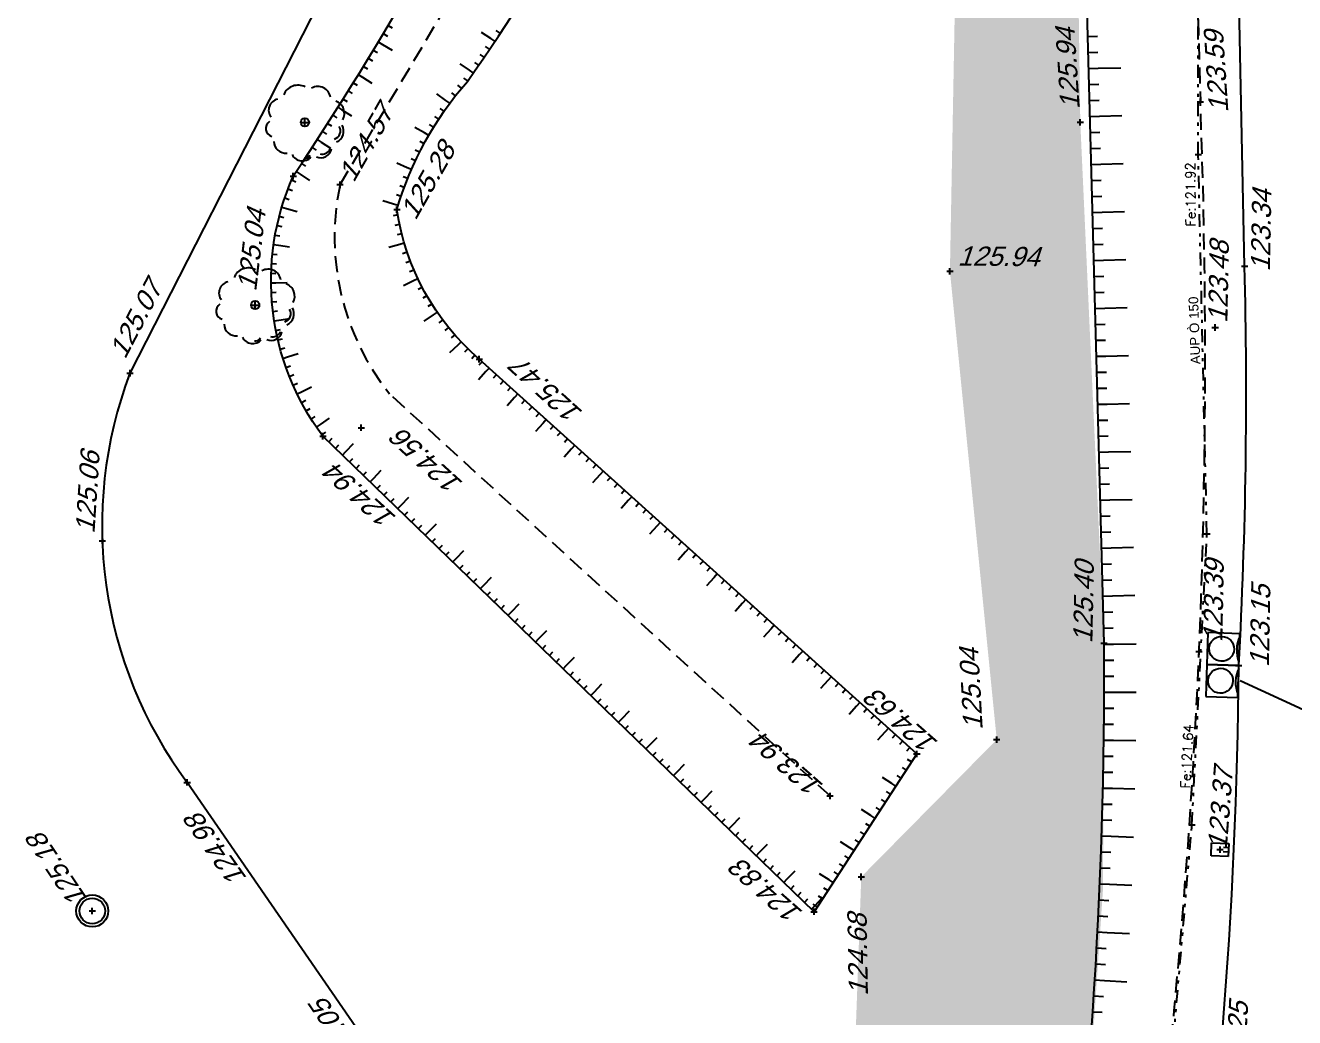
# Model space of a CAD drawing. Header units: metres. Extents: x 1633075 to 1634601, y 8175308 to 8177203.
# Drawn here: x 1633539.21 to 1633578.87, y 8175841.45 to 8175872.47 of the extents above; entities that cross this region are included whole.
import ezdxf

# ---------------------------------------------------------------- set-up
doc = ezdxf.new("R2010")
doc.units = ezdxf.units.M
doc.header["$LTSCALE"] = 2
doc.header["$PDMODE"] = 2
doc.header["$PDSIZE"] = 0.1
for name, pattern in [('211', [0.5, 0.2, -0.1, 0, -0.1, 0, -0.1]), ('31', [2, 1, 1]), ('CACHE', [0.375, 0.25, -0.125]), ('CONTINU', [0])]:
    doc.linetypes.add(name, pattern=pattern)
for name, color, linetype in [('C15785 - ALLEE', 7, 'CACHE'), ('C15785 - ASSAINIS', 6, 'Continuous'), ('C15785 - BORDURES', 7, 'CONTINU'), ('C15785 - BTALUS', 3, 'CACHE'), ('C15785 - EAUP', 5, 'CONTINU'), ('C15785 - EP', 4, 'Continuous'), ('C15785 - HTALUS', 7, 'Continuous'), ('C15785 - POINT 2D', 7, 'Continuous'), ('C15785 - Talus', 7, 'Continuous'), ('C15785 - VEGET', 3, 'Continuous'), ('C15785 - Z', 7, 'Continuous')]:
    doc.layers.add(name, color=color, linetype=linetype)
doc.styles.add('SIMPLEX', font='simplex_.ttf', dxfattribs={"height": 0.6})
doc.styles.get("Standard").update_dxf_attribs({"font": 'arial.ttf'})

# ---------------------------------------------------------------- blocks, each defined once
blk = doc.blocks.new('BL19')
at = {"color": 0}
for p, q in [((0.5, 1), (-0.5, 1)), ((-0.5, 1), (-0.5, 0)), ((0.5, 0), (0.5, 1)), ((-0.5, 0), (0.5, 0))]:
    blk.add_line(p, q, dxfattribs=at)
for centre, major_axis, start_param, end_param in [((0.009, 0.554), (-0.275, 0.275), 3.926991, 10.210176), ((0.008, -0.967), (0.742, 0.742), 0.387155, 1.183656)]:
    blk.add_ellipse(centre, major_axis=major_axis, ratio=1, start_param=start_param, end_param=end_param, dxfattribs=at)
blk = doc.blocks.new('BLBG')
for p, q in [((0, 0), (0, 1.333)), ((0, 1.333), (1, 1.333)), ((1, 1.333), (1, 0)), ((1, 0), (0, 0)), ((0.333, 0), (0.333, 0.406)), ((0.667, 0), (0.667, 0.406))]:
    blk.add_line(p, q)
blk = doc.blocks.new('TALB100A')
blk.add_line((0, -0.3), (0, -1))
blk = doc.blocks.new('TALB100B')
blk.add_line((0, 0), (0, -0.3))
blk = doc.blocks.new('T1')
at = {"linetype": '31'}
blk.add_point((0, 0), dxfattribs=at)
blk = doc.blocks.new('ARBN')
blk.add_circle((0, 0), 0.0517)
for centre, radius, start, end in [((-0.088, 0.27), 0.194, 62.9289, 157.9234), ((0.159, 0.288), 0.162, 10.5515, 118.7684), ((-0.313, 0.149), 0.141, 102.3806, 218.1519), ((0.33, 0.115), 0.163, 331.4172, 69.7614), ((-0.381, -0.079), 0.106, 125.5548, 253.3512), ((0.342, -0.106), 0.104, 287.358, 32.9391), ((0.335, -0.105), 0.151, 294.7172, 29.5061), ((-0.236, -0.237), 0.15, 182.2997, 276.8338), ((-0.027, -0.335), 0.147, 208.1993, 316.9403), ((0.007, -0.38), 0.0689, 259.4414, 333.9219), ((0.202, -0.304), 0.137, 247.1419, 348.9634), ((0.221, -0.292), 0.104, 254.316, 338.7253)]:
    blk.add_arc(centre, radius, start, end)
blk = doc.blocks.new('TALH050A')
blk.add_line((0, 0.15), (0, 0.5))
blk = doc.blocks.new('TALH050B')
blk.add_line((0, 0), (0, 0.15))
blk = doc.blocks.new('TALB050A')
blk.add_line((0, -0.15), (0, -0.5))
blk = doc.blocks.new('TALB050B')
blk.add_line((0, 0), (0, -0.15))
blk = doc.blocks.new('TAMPON')
blk.add_circle((0, 0), 0.5)

msp = doc.modelspace()

# ---------------------------------------------------------------- hatches: boundary and pattern name
at = {"layer": 'C15785 - VEGET'}
h = msp.add_hatch(dxfattribs=at)
h.set_pattern_fill('AR-CONC', color=256, scale=0.02, angle=-0.5, style=0)
h.set_pattern_definition([(49.50002714, (1050220.128, 8061047.714), (3.640772945, -0.350564668), [0.381, -4.191]), (354.50002714, (1050220.128, 8061047.714), (-0.671486242, 3.827137998), [0.3048, -3.3528]), (99.95102714, (1050220.4313, 8061047.6847), (2.969299724, 3.476555826), [0.3238, -3.5618]), (45.6842271, (1050220.1367, 8061048.73), (5.414037124, -0.888123595), [0.5715, -6.2865]), (96.1356271, (1050220.588, 8061048.656), (4.79108493, 4.906890634), [0.4857, -5.3427]), (350.6840271, (1050220.137, 8061048.73), (4.79109228, 4.90688181), [0.4572, -5.0292]), (20.50002714, (1050220.6425, 8061048.4715), (3.014334644, -2.071692516), [0.381, -4.191]), (325.50002714, (1050220.6425, 8061048.4715), (1.26813822, 3.672833305), [0.3048, -3.3528]), (70.95142714, (1050220.8937, 8061048.2988), (4.282464587, 1.601149064), [0.3238, -3.5618]), (37.00002714, (1050220.1279, 8061047.7139), (0.076526363, 1.6904973657), [0, -3.31216, 0, -3.4036, 0, -3.3655]), (7.00002714, (1050220.1279, 8061047.714), (1.353826008, 1.991873763), [0, -1.94056, 0, -3.23596, 0, -1.2827]), (327.00002714, (1050218.9951, 8061047.7238), (2.7107088696, -0.138233956), [0, -1.27, 0, -3.9624, 0, -5.2578]), (317.00002714, (1050218.487, 8061047.7282), (2.9669082965, 0.482658772), [0, -1.651, 0, -2.63144, 0, -3.7338])])
h.paths.add_polyline_path([(1633569.723, 8175827.56), (1633564.784, 8175830.706), (1633565.327, 8175845.854), (1633569.56, 8175850.144), (1633568.097, 8175864.787), (1633568.626, 8175893.281), (1633569.591, 8175903.294), (1633566.894, 8175904.884), (1633567.581, 8175913.627), (1633569.854, 8175911.085), (1633572.368, 8175907.093), (1633571.826, 8175893.819), (1633572.17, 8175869.442), (1633572.913, 8175853.154), (1633572.88, 8175845.469), (1633572.316, 8175837.13), (1633571.582, 8175831.934), (1633571.322, 8175830.19)])

# ---------------------------------------------------------------- linework, layer by layer
at = {"layer": 'C15785 - ALLEE'}
msp.add_lwpolyline([(1633574.946, 8175910.21), (1633575.234, 8175894.398), (1633575.921, 8175870.087)], dxfattribs=at)
msp.add_arc((1633363.234, 8175861.963), 212.842, 351.04895, 2.1875, dxfattribs=at)
at = {"layer": 'C15785 - ASSAINIS'}
msp.add_circle((1633541.3, 8175844.786), 0.4, dxfattribs=at)
at = {"layer": 'C15785 - BORDURES'}
for points in [[(1633577.302, 8175864.945), (1633576.702, 8175894.491), (1633576.439, 8175906.55), (1633576.132, 8175919.579), (1633575.904, 8175932.49)], [(1633542.479, 8175861.599), (1633552.75, 8175881.742)], [(1633546.472, 8175836.835), (1633550.27, 8175840.083), (1633544.265, 8175848.806)]]:
    msp.add_lwpolyline(points, dxfattribs=at)
for centre, radius, start, end in [((1633423.085, 8175860.921), 154.269, 356.85426, 1.4944), ((1633555.049, 8175856.833), 13.444, 159.2371, 216.6617), ((1633420.084, 8175853.733), 157.044, 351.17953, 359.53403)]:
    msp.add_arc(centre, radius, start, end, dxfattribs=at)
at = {"layer": 'C15785 - BTALUS'}
for points in [[(1633549.043, 8175867.496), (1633556.954, 8175880.773)], [(1633564.354, 8175848.381), (1633550.587, 8175860.953)]]:
    msp.add_lwpolyline(points, dxfattribs=at)
msp.add_lwpolyline([(1633549.043, 8175867.496, 0.225292), (1633550.587, 8175860.953, 0.225292)], format="xyb", dxfattribs=at)
at = {"layer": 'C15785 - EAUP', "linetype": '211'}
for points in [[(1633575.66, 8175847.477), (1633576.126, 8175856.573), (1633575.855, 8175868.436), (1633575.845, 8175884.157), (1633575.794, 8175884.914), (1633575.341, 8175901.01), (1633574.877, 8175918.439)], [(1633549.884, 8175718.481), (1633550.415, 8175719.677), (1633550.9, 8175720.723), (1633553.602, 8175727.237), (1633558.053, 8175737.186), (1633563.48, 8175751.189), (1633569.65, 8175771.476), (1633570.27, 8175777.473), (1633570.958, 8175784.082), (1633573.594, 8175809.157), (1633574.271, 8175825.204), (1633574.438, 8175832.457), (1633574.872, 8175838.33), (1633575.66, 8175847.477)]]:
    msp.add_lwpolyline(points, dxfattribs=at)
at = {"layer": 'C15785 - EP', "linetype": 'CONTINU'}
msp.add_line((1633577.166, 8175851.996), (1633587.578, 8175847.181), dxfattribs=at)
at = {"layer": 'C15785 - HTALUS'}
for points in [[(1633567.064, 8175849.696), (1633563.854, 8175844.764), (1633548.507, 8175859.631, -0.271909), (1633547.578, 8175867.758, 0.064875), (1633561.097, 8175895.326, 0.088542), (1633562.77, 8175924.342)], [(1633567.064, 8175849.696), (1633553.393, 8175862.037, -0.180234), (1633550.819, 8175866.713, -0.109851), (1633553.023, 8175870.721, 0.075174), (1633565.092, 8175895.223, 0.057715), (1633566.815, 8175922.691)], [(1633557.861, 8175826.953, 0.651877), (1633571.322, 8175830.19, 0.038386), (1633572.913, 8175853.154), (1633571.826, 8175893.819), (1633572.368, 8175907.093), (1633574.946, 8175910.21)]]:
    msp.add_lwpolyline(points, format="xyb", dxfattribs=at)
at = {"layer": 'C15785 - POINT 2D'}
for p in [(1633575.921, 8175870.087), (1633547.942, 8175869.441), (1633572.17, 8175869.442), (1633547.578, 8175867.758), (1633549.043, 8175867.496), (1633550.819, 8175866.713), (1633577.302, 8175864.945), (1633568.097, 8175864.787), (1633546.39, 8175863.728), (1633576.385, 8175863.027), (1633553.393, 8175862.037), (1633542.479, 8175861.599), (1633549.706, 8175859.895), (1633548.507, 8175859.631), (1633541.614, 8175856.36), (1633572.913, 8175853.154), (1633575.883, 8175852.898), (1633577.122, 8175852.456), (1633569.56, 8175850.144), (1633567.064, 8175849.696), (1633544.265, 8175848.806), (1633564.354, 8175848.381), (1633576.538, 8175846.705), (1633565.327, 8175845.854), (1633541.3, 8175844.786), (1633563.854, 8175844.764)]:
    msp.add_point(p, dxfattribs=at)

# ---------------------------------------------------------------- block references
at = {"layer": 'C15785 - ASSAINIS', "rotation": 359.5000271160415}
msp.add_blockref('TAMPON', (1633541.3, 8175844.786), dxfattribs=at)
at = {"layer": 'C15785 - EAUP'}
for p, rotation in [((1633575.855, 8175868.436), 0.03580412076712414), ((1633576.126, 8175856.573), 357.0645821247633), ((1633575.66, 8175847.477), 357.0645821247633)]:
    msp.add_blockref('T1', p, dxfattribs=dict(at, rotation=rotation))
at = {"layer": 'C15785 - EAUP', "xscale": 0.4000000004091689, "yscale": 0.4000000004091689, "zscale": 0.4000000004091689, "rotation": 87.9992385720333}
msp.add_blockref('BLBG', (1633576.793, 8175846.493), dxfattribs=at)
at = {"layer": 'C15785 - EP', "rotation": 88.06624055951076}
for p in [(1633577.139, 8175852.955), (1633577.105, 8175851.956)]:
    msp.add_blockref('BL19', p, dxfattribs=at)
at = {"layer": 'C15785 - Talus'}
for name, p, rotation in [('TALB050B', (1633550.392, 8175872.214), 58.99486456579961), ('TALB050B', (1633550.546, 8175872.471), 59.13952419228187), ('TALH050A', (1633553.88, 8175871.976), 56.13030310046739), ('TALH050B', (1633554.047, 8175872.225), 56.31847973105883), ('TALB100B', (1633572.406, 8175872.123), 91.53146048288494), ('TALB050B', (1633550.237, 8175871.957), 58.85020495698362), ('TALB050A', (1633550.237, 8175871.957), 58.85020495698362), ('TALH050B', (1633553.713, 8175871.727), 55.94212650058751), ('TALH050B', (1633553.88, 8175871.976), 56.13030310046739), ('TALB050B', (1633549.925, 8175871.444), 58.56088572074833), ('TALB050B', (1633550.081, 8175871.7), 58.70554533823519), ('TALH050B', (1633553.544, 8175871.479), 55.7539499108955), ('TALB100B', (1633572.419, 8175871.623), 91.53146048288494), ('TALB050B', (1633549.769, 8175871.189), 58.4162260929342), ('TALH050A', (1633553.205, 8175870.984), 55.37759671246378), ('TALH050B', (1633553.205, 8175870.984), 55.37759671246378), ('TALH050B', (1633553.375, 8175871.231), 55.56577331079467), ('TALB100B', (1633572.433, 8175871.123), 91.53146048288494), ('TALB100A', (1633572.433, 8175871.123), 91.53146048288494), ('TALB050B', (1633549.453, 8175870.678), 58.12690684508004), ('TALB050B', (1633549.611, 8175870.933), 58.27156648267533), ('TALB050A', (1633549.611, 8175870.933), 58.27156648267533), ('TALH050B', (1633552.84, 8175870.508), 50.18152382026725), ('TALH050B', (1633553.034, 8175870.737), 55.18942011418883), ('TALB100B', (1633572.446, 8175870.624), 91.53146048288494), ('TALB050B', (1633549.135, 8175870.169), 57.83758759911951), ('TALB050B', (1633549.294, 8175870.424), 57.98224724173716), ('TALH050A', (1633552.47, 8175870.037), 53.44394195913809), ('TALH050B', (1633552.652, 8175870.275), 51.81273289651308), ('TALB050B', (1633548.975, 8175869.916), 57.69292799072138), ('TALB050A', (1633548.975, 8175869.916), 57.69292799072138), ('TALH050B', (1633552.294, 8175869.793), 55.07515099087311), ('TALH050B', (1633552.47, 8175870.037), 53.44394195913809), ('TALB100B', (1633572.459, 8175870.124), 91.53146048288494), ('TALB050B', (1633548.653, 8175869.409), 57.40360875087421), ('TALB050B', (1633548.814, 8175869.662), 57.54826838807631), ('TALH050B', (1633551.965, 8175869.292), 58.33756910515521), ('TALH050B', (1633552.126, 8175869.545), 56.7063600629635), ('TALB100B', (1633572.473, 8175869.624), 91.53146048288494), ('TALB100A', (1633572.473, 8175869.624), 91.53146048288494), ('TALB050B', (1633548.491, 8175869.157), 57.25894915369076), ('TALH050A', (1633551.811, 8175869.034), 59.96877817797886), ('TALH050B', (1633551.811, 8175869.034), 59.96877817797886), ('TALB100B', (1633572.486, 8175869.124), 91.53146048288494), ('TALB050B', (1633548.165, 8175868.653), 56.96962990055975), ('TALB050B', (1633548.328, 8175868.905), 57.11428952747333), ('TALB050A', (1633548.328, 8175868.905), 57.11428952747333), ('TALH050B', (1633551.526, 8175868.506), 63.23119630235346), ('TALH050B', (1633551.665, 8175868.772), 61.59998722500894), ('TALB100B', (1633572.5, 8175868.624), 91.53146048288494), ('TALB050B', (1633548.001, 8175868.402), 56.82497027916583), ('TALH050B', (1633551.395, 8175868.237), 64.86240535405595), ('TALB050B', (1633547.672, 8175867.9), 56.53565103964108), ('TALB050A', (1633547.672, 8175867.9), 56.53565103964108), ('TALB050B', (1633547.837, 8175868.151), 56.68031066282236), ('TALH050A', (1633551.271, 8175867.963), 66.4936144017767), ('TALH050B', (1633551.271, 8175867.963), 66.4936144017767), ('TALB100B', (1633572.513, 8175868.125), 91.53146048288494), ('TALB100A', (1633572.513, 8175868.125), 91.53146048288494), ('TALB050B', (1633547.526, 8175867.639), 67.01654843751277), ('TALH050B', (1633551.047, 8175867.406), 69.75603252564768), ('TALH050B', (1633551.155, 8175867.686), 68.12482345518245), ('TALB100B', (1633572.526, 8175867.625), 91.53146048288494), ('TALB050B', (1633547.313, 8175867.079), 71.27260598444039), ('TALB050B', (1633547.414, 8175867.361), 69.14457721215236), ('TALH050A', (1633550.856, 8175866.838), 73.01845061887796), ('TALH050B', (1633550.948, 8175867.124), 71.38724157706424), ('TALB100B', (1633572.54, 8175867.125), 91.53146048288494), ('TALB050B', (1633547.222, 8175866.793), 73.40063475862719), ('TALB050A', (1633547.222, 8175866.793), 73.40063475862719), ('TALH050B', (1633550.856, 8175866.838), 73.01845061887796), ('TALB100B', (1633572.553, 8175866.625), 91.53146048288494), ('TALB100A', (1633572.553, 8175866.625), 91.53146048288494), ('TALB050B', (1633547.072, 8175866.212), 77.65669232013262), ('TALB050B', (1633547.141, 8175866.504), 75.52866354135688), ('TALH050B', (1633550.845, 8175866.545), 99.67147213425214), ('TALH050B', (1633550.901, 8175866.251), 101.9201146876732), ('TALB050B', (1633547.013, 8175865.918), 79.78472110995149), ('TALH050B', (1633550.969, 8175865.959), 104.1687572554672), ('TALB100B', (1633572.566, 8175866.125), 91.53146048288494), ('TALB050B', (1633546.965, 8175865.622), 81.91274988074275), ('TALB050A', (1633546.965, 8175865.622), 81.91274988074275), ('TALH050A', (1633551.048, 8175865.669), 106.4173998096084), ('TALH050B', (1633551.048, 8175865.669), 106.4173998096084), ('TALB100B', (1633572.58, 8175865.625), 91.53146048288494), ('TALB050B', (1633546.903, 8175865.025), 86.16880744480025), ('TALB050B', (1633546.929, 8175865.324), 84.04077866392736), ('TALH050B', (1633551.139, 8175865.383), 108.6660423854825), ('TALH050B', (1633551.24, 8175865.101), 110.9146849283648), ('TALB100B', (1633572.593, 8175865.126), 91.53146048288494), ('TALB100A', (1633572.593, 8175865.126), 91.53146048288494), ('TALB050B', (1633546.888, 8175864.725), 88.29683621609917), ('TALH050B', (1633551.353, 8175864.823), 113.163327495615), ('TALB100B', (1633572.606, 8175864.626), 91.53146048288494), ('TALB050B', (1633546.885, 8175864.426), 90.42486499221796), ('TALB050A', (1633546.885, 8175864.426), 90.42486499221796), ('TALH050A', (1633551.476, 8175864.549), 115.4119700466055), ('TALH050B', (1633551.476, 8175864.549), 115.4119700466055), ('TALH050B', (1633551.61, 8175864.281), 117.6606126162363), ('TALB050B', (1633546.893, 8175864.126), 92.55289377176511), ('TALB050B', (1633546.912, 8175863.826), 94.68092255819548), ('TALH050B', (1633551.755, 8175864.018), 119.9092551705267), ('TALB100B', (1633572.62, 8175864.126), 91.53146048288494), ('TALB050B', (1633546.942, 8175863.528), 96.80895133645834), ('TALH050A', (1633552.074, 8175863.51), 124.4065403081162), ('TALH050B', (1633551.909, 8175863.761), 122.1578977383712), ('TALH050B', (1633552.074, 8175863.51), 124.4065403081162), ('TALB100B', (1633572.633, 8175863.626), 91.53146048288494), ('TALB100A', (1633572.633, 8175863.626), 91.53146048288494), ('TALB050B', (1633546.983, 8175863.231), 98.93698011562607), ('TALB050A', (1633546.983, 8175863.231), 98.93698011562607), ('TALH050B', (1633552.248, 8175863.266), 126.6551828363556), ('TALH050B', (1633552.432, 8175863.029), 128.9038253978238), ('TALB100B', (1633572.647, 8175863.126), 91.53146048288494), ('TALB050B', (1633547.035, 8175862.935), 101.0650088858317), ('TALB050B', (1633547.098, 8175862.642), 103.1930376688485), ('TALH050B', (1633552.625, 8175862.799), 131.1524679613811), ('TALB100B', (1633572.66, 8175862.627), 91.53146048288494), ('TALB050B', (1633547.172, 8175862.351), 105.321066442937), ('TALH050A', (1633552.827, 8175862.577), 133.4011105268604), ('TALH050B', (1633552.827, 8175862.577), 133.4011105268604), ('TALH050B', (1633553.037, 8175862.364), 135.6497530718322), ('TALB050B', (1633547.257, 8175862.063), 107.4490952240848), ('TALB050B', (1633547.352, 8175861.779), 109.5771240163968), ('TALB050A', (1633547.257, 8175862.063), 107.4490952240848), ('TALH050B', (1633553.256, 8175862.158), 137.8983956394439), ('TALH050B', (1633553.48, 8175861.959), 137.9272016052308), ('TALB100B', (1633572.673, 8175862.127), 91.53146048288494), ('TALB100A', (1633572.673, 8175862.127), 91.53146048288494), ('TALB050B', (1633547.458, 8175861.498), 111.70515277258), ('TALH050A', (1633553.702, 8175861.758), 137.9272016052308), ('TALH050B', (1633553.702, 8175861.758), 137.9272016052308), ('TALH050B', (1633553.925, 8175861.557), 137.9272016052308), ('TALB100B', (1633572.687, 8175861.627), 91.53146048288494), ('TALB050B', (1633547.574, 8175861.222), 113.8331815667342), ('TALB050A', (1633547.7, 8175860.949), 115.9612103471946), ('TALH050B', (1633554.148, 8175861.356), 137.9272016052308), ('TALH050B', (1633554.371, 8175861.155), 137.9272016052308), ('TALB100B', (1633572.7, 8175861.127), 91.53146048288494), ('TALB050B', (1633547.7, 8175860.949), 115.9612103471946), ('TALB050B', (1633547.836, 8175860.682), 118.0892391183629), ('TALH050A', (1633554.593, 8175860.954), 137.9272016052308), ('TALH050B', (1633554.593, 8175860.954), 137.9272016052308), ('TALH050B', (1633554.816, 8175860.753), 137.9272016052308), ('TALB100B', (1633572.713, 8175860.627), 91.53146048288494), ('TALB100A', (1633572.713, 8175860.627), 91.53146048288494), ('TALB050B', (1633547.982, 8175860.42), 120.2172678895668), ('TALB050B', (1633548.138, 8175860.164), 122.3452966697141), ('TALH050B', (1633555.039, 8175860.552), 137.9272016052308), ('TALH050B', (1633555.261, 8175860.351), 137.9272016052308), ('TALB050B', (1633548.303, 8175859.913), 124.4733254451509), ('TALB050A', (1633548.303, 8175859.913), 124.4733254451509), ('TALH050A', (1633555.484, 8175860.149), 137.9272016052308), ('TALH050B', (1633555.484, 8175860.149), 137.9272016052308), ('TALH050B', (1633555.707, 8175859.948), 137.9272016052308), ('TALB100B', (1633572.727, 8175860.127), 91.53146048288494), ('TALB050B', (1633548.478, 8175859.669), 126.6013542537052), ('TALB050B', (1633548.687, 8175859.456), 135.910893272609), ('TALH050B', (1633555.929, 8175859.747), 137.9272016052308), ('TALH050B', (1633556.152, 8175859.546), 137.9272016052308), ('TALB100B', (1633572.74, 8175859.628), 91.53146048288494), ('TALB050B', (1633548.903, 8175859.247), 135.910893272609), ('TALB050B', (1633549.118, 8175859.038), 135.910893272609), ('TALB050A', (1633549.118, 8175859.038), 135.910893272609), ('TALH050A', (1633556.375, 8175859.345), 137.9272016052308), ('TALH050B', (1633556.375, 8175859.345), 137.9272016052308), ('TALH050B', (1633556.597, 8175859.144), 137.9272016052308), ('TALB100B', (1633572.753, 8175859.128), 91.53146048288494), ('TALB100A', (1633572.753, 8175859.128), 91.53146048288494), ('TALB050B', (1633549.334, 8175858.829), 135.910893272609), ('TALB050B', (1633549.549, 8175858.621), 135.910893272609), ('TALH050B', (1633556.82, 8175858.943), 137.9272016052308), ('TALH050B', (1633557.043, 8175858.742), 137.9272016052308), ('TALB050B', (1633549.765, 8175858.412), 135.910893272609), ('TALB050B', (1633549.98, 8175858.203), 135.910893272609), ('TALB050A', (1633549.98, 8175858.203), 135.910893272609), ('TALH050A', (1633557.265, 8175858.541), 137.9272016052308), ('TALH050B', (1633557.265, 8175858.541), 137.9272016052308), ('TALH050B', (1633557.488, 8175858.34), 137.9272016052308), ('TALB100B', (1633572.767, 8175858.628), 91.53146048288494), ('TALB050B', (1633550.196, 8175857.994), 135.910893272609), ('TALB050B', (1633550.411, 8175857.786), 135.910893272609), ('TALH050B', (1633557.711, 8175858.139), 137.9272016052308), ('TALH050B', (1633557.934, 8175857.938), 137.9272016052308), ('TALB100B', (1633572.78, 8175858.128), 91.53146048288494), ('TALB050B', (1633550.627, 8175857.577), 135.910893272609), ('TALB050B', (1633550.842, 8175857.368), 135.910893272609), ('TALB050A', (1633550.842, 8175857.368), 135.910893272609), ('TALH050A', (1633558.156, 8175857.737), 137.9272016052308), ('TALH050B', (1633558.156, 8175857.737), 137.9272016052308), ('TALH050B', (1633558.379, 8175857.536), 137.9272016052308), ('TALB100B', (1633572.794, 8175857.628), 91.53146048288494), ('TALB100A', (1633572.794, 8175857.628), 91.53146048288494), ('TALB050B', (1633551.058, 8175857.16), 135.910893272609), ('TALH050B', (1633558.602, 8175857.335), 137.9272016052308), ('TALH050B', (1633558.824, 8175857.134), 137.9272016052308), ('TALB100B', (1633572.807, 8175857.128), 91.53146048288494), ('TALB050B', (1633551.273, 8175856.951), 135.910893272609), ('TALB050B', (1633551.489, 8175856.742), 135.910893272609), ('TALB050A', (1633551.704, 8175856.533), 135.910893272609), ('TALH050A', (1633559.047, 8175856.933), 137.9272016052308), ('TALH050B', (1633559.047, 8175856.933), 137.9272016052308), ('TALH050B', (1633559.27, 8175856.732), 137.9272016052308), ('TALB050B', (1633551.704, 8175856.533), 135.910893272609), ('TALB050B', (1633551.92, 8175856.325), 135.910893272609), ('TALH050B', (1633559.492, 8175856.531), 137.9272016052308), ('TALH050B', (1633559.715, 8175856.33), 137.9272016052308), ('TALB100B', (1633572.82, 8175856.629), 91.53146048288494), ('TALB050B', (1633552.135, 8175856.116), 135.910893272609), ('TALB050B', (1633552.351, 8175855.907), 135.910893272609), ('TALB050A', (1633552.566, 8175855.698), 135.910893272609), ('TALH050A', (1633559.938, 8175856.129), 137.9272016052308), ('TALH050B', (1633559.938, 8175856.129), 137.9272016052308), ('TALH050B', (1633560.16, 8175855.928), 137.9272016052308), ('TALB100B', (1633572.834, 8175856.129), 91.53146048288494), ('TALB100A', (1633572.834, 8175856.129), 91.53146048288494), ('TALB050B', (1633552.566, 8175855.698), 135.910893272609), ('TALB050B', (1633552.782, 8175855.49), 135.910893272609), ('TALH050B', (1633560.383, 8175855.727), 137.9272016052308), ('TALH050B', (1633560.606, 8175855.526), 137.9272016052308), ('TALB100B', (1633572.847, 8175855.629), 91.53146048288494), ('TALB050B', (1633552.997, 8175855.281), 135.910893272609), ('TALB050B', (1633553.212, 8175855.072), 135.910893272609), ('TALB050A', (1633553.428, 8175854.863), 135.910893272609), ('TALH050A', (1633560.828, 8175855.325), 137.9272016052308), ('TALH050B', (1633560.828, 8175855.325), 137.9272016052308), ('TALH050B', (1633561.051, 8175855.124), 137.9272016052308), ('TALB100B', (1633572.86, 8175855.129), 91.53146048288494), ('TALB050B', (1633553.428, 8175854.863), 135.910893272609), ('TALB050B', (1633553.643, 8175854.655), 135.910893272609), ('TALH050B', (1633561.274, 8175854.923), 137.9272016052308), ('TALH050B', (1633561.497, 8175854.722), 137.9272016052308), ('TALB050B', (1633553.859, 8175854.446), 135.910893272609), ('TALB050B', (1633554.074, 8175854.237), 135.910893272609), ('TALB050A', (1633554.29, 8175854.029), 135.910893272609), ('TALH050A', (1633561.719, 8175854.521), 137.9272016052308), ('TALH050B', (1633561.719, 8175854.521), 137.9272016052308), ('TALH050B', (1633561.942, 8175854.32), 137.9272016052308), ('TALB100B', (1633572.874, 8175854.629), 91.53146048288494), ('TALB100A', (1633572.874, 8175854.629), 91.53146048288494), ('TALB050B', (1633554.29, 8175854.029), 135.910893272609), ('TALB050B', (1633554.505, 8175853.82), 135.910893272609), ('TALH050B', (1633562.165, 8175854.119), 137.9272016052308), ('TALH050B', (1633562.387, 8175853.918), 137.9272016052308), ('TALB100B', (1633572.887, 8175854.13), 91.53146048288494), ('TALB050B', (1633554.721, 8175853.611), 135.910893272609), ('TALB050B', (1633554.936, 8175853.402), 135.910893272609), ('TALB050A', (1633555.152, 8175853.194), 135.910893272609), ('TALH050A', (1633562.61, 8175853.717), 137.9272016052308), ('TALH050B', (1633562.61, 8175853.717), 137.9272016052308), ('TALH050B', (1633562.833, 8175853.516), 137.9272016052308), ('TALB100B', (1633572.9, 8175853.63), 91.53146048288494), ('TALB050B', (1633555.152, 8175853.194), 135.910893272609), ('TALH050B', (1633563.055, 8175853.315), 137.9272016052308), ('TALH050B', (1633563.278, 8175853.114), 137.9272016052308), ('TALB100B', (1633572.913, 8175853.13), 90.4228160528447), ('TALB100A', (1633572.913, 8175853.13), 90.4228160528447), ('TALB050B', (1633555.367, 8175852.985), 135.910893272609), ('TALB050B', (1633555.583, 8175852.776), 135.910893272609), ('TALB050A', (1633556.014, 8175852.359), 135.910893272609), ('TALH050A', (1633563.501, 8175852.913), 137.9272016052308), ('TALH050B', (1633563.501, 8175852.913), 137.9272016052308), ('TALH050B', (1633563.723, 8175852.712), 137.9272016052308), ('TALB050B', (1633555.798, 8175852.567), 135.910893272609), ('TALB050B', (1633556.014, 8175852.359), 135.910893272609), ('TALH050B', (1633563.946, 8175852.511), 137.9272016052308), ('TALH050B', (1633564.169, 8175852.31), 137.9272016052308), ('TALB100B', (1633572.916, 8175852.63), 90.23200825963755), ('TALB050B', (1633556.229, 8175852.15), 135.910893272609), ('TALB050B', (1633556.445, 8175851.941), 135.910893272609), ('TALH050A', (1633564.391, 8175852.109), 137.9272016052308), ('TALH050B', (1633564.391, 8175852.109), 137.9272016052308), ('TALH050B', (1633564.614, 8175851.908), 137.9272016052308), ('TALB100B', (1633572.917, 8175852.13), 90.04120045169124), ('TALB050B', (1633556.66, 8175851.732), 135.910893272609), ('TALB050B', (1633556.876, 8175851.524), 135.910893272609), ('TALB050A', (1633556.876, 8175851.524), 135.910893272609), ('TALH050B', (1633564.837, 8175851.707), 137.9272016052308), ('TALB100B', (1633572.917, 8175851.63), 89.85039266047323), ('TALB100A', (1633572.917, 8175851.63), 89.85039266047323), ('TALB050B', (1633557.091, 8175851.315), 135.910893272609), ('TALB050B', (1633557.307, 8175851.106), 135.910893272609), ('TALH050A', (1633565.282, 8175851.304), 137.9272016052308), ('TALH050B', (1633565.06, 8175851.506), 137.9272016052308), ('TALH050B', (1633565.282, 8175851.304), 137.9272016052308), ('TALB100B', (1633572.915, 8175851.13), 89.65958485092408), ('TALB050B', (1633557.522, 8175850.898), 135.910893272609), ('TALB050B', (1633557.737, 8175850.689), 135.910893272609), ('TALB050A', (1633557.737, 8175850.689), 135.910893272609), ('TALH050B', (1633565.505, 8175851.103), 137.9272016052308), ('TALH050B', (1633565.728, 8175850.902), 137.9272016052308), ('TALB050B', (1633557.953, 8175850.48), 135.910893272609), ('TALB050B', (1633558.168, 8175850.271), 135.910893272609), ('TALH050A', (1633566.173, 8175850.5), 137.9272016052308), ('TALH050B', (1633565.95, 8175850.701), 137.9272016052308), ('TALH050B', (1633566.173, 8175850.5), 137.9272016052308), ('TALB100B', (1633572.911, 8175850.63), 89.46877705467405), ('TALB050B', (1633558.384, 8175850.063), 135.910893272609), ('TALB050B', (1633558.599, 8175849.854), 135.910893272609), ('TALB050A', (1633558.599, 8175849.854), 135.910893272609), ('TALH050B', (1633566.396, 8175850.299), 137.9272016052308), ('TALH050B', (1633566.618, 8175850.098), 137.9272016052308), ('TALB100B', (1633572.905, 8175850.13), 89.27796924986419), ('TALB100A', (1633572.905, 8175850.13), 89.27796924986419), ('TALB050B', (1633558.815, 8175849.645), 135.910893272609), ('TALB050B', (1633559.03, 8175849.436), 135.910893272609), ('TALH050B', (1633566.841, 8175849.897), 137.9272016052308), ('TALB050B', (1633566.9, 8175849.445), 236.9414676059388), ('TALB100B', (1633572.898, 8175849.63), 89.08716145524312), ('TALB050B', (1633559.246, 8175849.228), 135.910893272609), ('TALB050A', (1633559.461, 8175849.019), 135.910893272609), ('TALB050B', (1633566.736, 8175849.193), 236.9414676059388), ('TALB100B', (1633572.89, 8175849.13), 88.89635364887033), ('TALB050B', (1633559.461, 8175849.019), 135.910893272609), ('TALB050B', (1633559.677, 8175848.81), 135.910893272609), ('TALB050A', (1633566.409, 8175848.691), 236.9414676059388), ('TALB050B', (1633566.409, 8175848.691), 236.9414676059388), ('TALB050B', (1633566.573, 8175848.942), 236.9414676059388), ('TALB050B', (1633559.892, 8175848.601), 135.910893272609), ('TALB050B', (1633560.108, 8175848.393), 135.910893272609), ('TALB050A', (1633560.323, 8175848.184), 135.910893272609), ('TALB050B', (1633566.245, 8175848.439), 236.9414676059388), ('TALB100B', (1633572.879, 8175848.63), 88.7055458507829), ('TALB100A', (1633572.879, 8175848.63), 88.7055458507829), ('TALB050B', (1633560.323, 8175848.184), 135.910893272609), ('TALB050B', (1633560.539, 8175847.975), 135.910893272609), ('TALB050A', (1633565.755, 8175847.685), 236.9414676059388), ('TALB050B', (1633565.918, 8175847.936), 236.9414676059388), ('TALB050B', (1633566.082, 8175848.188), 236.9414676059388), ('TALB100B', (1633572.867, 8175848.13), 88.51473805107024), ('TALB050B', (1633560.754, 8175847.767), 135.910893272609), ('TALB050B', (1633560.97, 8175847.558), 135.910893272609), ('TALB050A', (1633561.185, 8175847.349), 135.910893272609), ('TALB050B', (1633565.755, 8175847.685), 236.9414676059388), ('TALB100B', (1633572.853, 8175847.631), 88.32393025649377), ('TALB050B', (1633561.185, 8175847.349), 135.910893272609), ('TALB050B', (1633561.401, 8175847.14), 135.910893272609), ('TALB050B', (1633565.427, 8175847.182), 236.9414676059388), ('TALB050B', (1633565.591, 8175847.433), 236.9414676059388), ('TALB050B', (1633561.616, 8175846.932), 135.910893272609), ('TALB050B', (1633561.832, 8175846.723), 135.910893272609), ('TALB050A', (1633562.047, 8175846.514), 135.910893272609), ('TALB050A', (1633565.1, 8175846.679), 236.9414676059388), ('TALB050B', (1633565.1, 8175846.679), 236.9414676059388), ('TALB050B', (1633565.264, 8175846.931), 236.9414676059388), ('TALB100B', (1633572.838, 8175847.131), 88.13312245943187), ('TALB100A', (1633572.838, 8175847.131), 88.13312245943187), ('TALB050B', (1633562.047, 8175846.514), 135.910893272609), ('TALB050B', (1633562.263, 8175846.305), 135.910893272609), ('TALB050B', (1633564.936, 8175846.428), 236.9414676059388), ('TALB100B', (1633572.821, 8175846.631), 87.9423146521523), ('TALB050B', (1633562.478, 8175846.097), 135.910893272609), ('TALB050B', (1633562.693, 8175845.888), 135.910893272609), ('TALB050A', (1633562.909, 8175845.679), 135.910893272609), ('TALB050B', (1633564.609, 8175845.925), 236.9414676059388), ('TALB050B', (1633564.773, 8175846.176), 236.9414676059388), ('TALB100B', (1633572.802, 8175846.131), 87.75150685337921), ('TALB050B', (1633562.909, 8175845.679), 135.910893272609), ('TALB050B', (1633563.124, 8175845.47), 135.910893272609), ('TALB050A', (1633564.445, 8175845.673), 236.9414676059388), ('TALB050B', (1633564.445, 8175845.673), 236.9414676059388), ('TALB100B', (1633572.781, 8175845.632), 87.56069904608346), ('TALB100A', (1633572.781, 8175845.632), 87.56069904608346), ('TALB050B', (1633563.34, 8175845.262), 135.910893272609), ('TALB050A', (1633563.771, 8175844.844), 135.910893272609), ('TALB050B', (1633564.118, 8175845.171), 236.9414676059388), ('TALB050B', (1633564.282, 8175845.422), 236.9414676059388), ('TALB050B', (1633563.555, 8175845.053), 135.910893272609), ('TALB050B', (1633563.771, 8175844.844), 135.910893272609), ('TALB050B', (1633563.954, 8175844.919), 236.9414676059388), ('TALB100B', (1633572.759, 8175845.132), 87.36989124690521), ('TALB100B', (1633572.735, 8175844.633), 87.1790834498782), ('TALB100B', (1633572.71, 8175844.134), 86.98827565197136), ('TALB100A', (1633572.71, 8175844.134), 86.98827565197136), ('TALB100B', (1633572.683, 8175843.634), 86.79746785527796), ('TALB100B', (1633572.654, 8175843.135), 86.60666004956526), ('TALB100B', (1633572.624, 8175842.636), 86.41585224651847), ('TALB100A', (1633572.624, 8175842.636), 86.41585224651847), ('TALB100B', (1633572.592, 8175842.137), 86.22504444988651), ('TALB100B', (1633572.558, 8175841.638), 86.03423665413843)]:
    msp.add_blockref(name, p, dxfattribs=dict(at, rotation=rotation))
at = {"layer": 'C15785 - VEGET', "xscale": 2.499999999908408, "yscale": 2.499999999908408, "zscale": 2.499999999908408, "rotation": 359.5000271373152}
for p in [(1633547.942, 8175869.441), (1633546.39, 8175863.728)]:
    msp.add_blockref('ARBN', p, dxfattribs=at)

# ---------------------------------------------------------------- texts
at = {"layer": 'C15785 - EAUP', "linetype": 'Continuous', "style": 'SIMPLEX'}
for s, rotation, p in [('Fe:121.92', 90.5113, (1633575.774, 8175866.187, 149.78)), ('Fe:121.64', 87.0296, (1633575.604, 8175848.611, 149.78))]:
    msp.add_text(s, height=0.3, rotation=rotation, dxfattribs=at).set_placement(p)
at = {"layer": 'C15785 - EAUP', "linetype": 'Continuous'}
msp.add_text('AUP Ò 150', height=0.3, rotation=92.0062, dxfattribs=at).set_placement((1633575.924, 8175861.881))
at = {"layer": 'C15785 - Z', "oblique": 18}
for s, rotation, p in [(' 125.94', 453.8101, (1633572.172, 8175869.622, 125.938)), (' 123.59', 453.8101, (1633576.814, 8175869.522, 123.586)), (' 124.57', 420.2751, (1633549.354, 8175867.333, 124.573)), (' 125.28', 420.2938, (1633551.285, 8175866.151, 125.278)), (' 123.34', 448.9302, (1633578.09, 8175864.54, 123.344)), (' 125.04', 443.2029, (1633546.392, 8175863.908, 125.044)), (' 123.48', 448.9302, (1633576.761, 8175862.929, 123.484)), (' 125.94', 359.5, (1633568.099, 8175864.967, 125.936)), (' 125.07', 422.397, (1633542.217, 8175861.805, 125.073)), (' 125.47', 497.7172, (1633556.83, 8175860.226, 125.467)), (' 124.56', 497.7172, (1633553.089, 8175858.012, 124.555)), (' 125.06', 446.3143, (1633541.353, 8175856.339, 125.064)), (' 124.94', 497.7172, (1633551.003, 8175856.936, 124.938)), (' 125.40', 448.9302, (1633572.543, 8175852.912, 125.403)), (' 123.39', 448.9302, (1633576.604, 8175852.951, 123.385)), (' 123.15', 448.9302, (1633578.059, 8175852.173, 123.154)), (' 125.04', 453.188, (1633569.136, 8175850.219, 125.038)), (' 124.63', 498.6975, (1633567.936, 8175849.907, 124.634)), (' 123.94', 498.6975, (1633564.356, 8175848.561, 123.944)), (' 123.37', 445.6549, (1633576.729, 8175846.445, 123.365)), (' 124.98', 485.2199, (1633546.283, 8175845.62, 124.979)), (' 125.18', 483.892, (1633541.301, 8175844.966, 125.182)), (' 124.83', 498.6975, (1633563.711, 8175844.599, 124.825)), (' 124.68', 450.9903, (1633565.54, 8175841.901, 124.684)), (' 125.05', 483.8513, (1633550.146, 8175839.791, 125.054)), (' 123.25', 447.0697, (1633577.275, 8175839.132, 123.251))]:
    msp.add_text(s, height=0.6, rotation=rotation, dxfattribs=at).set_placement(p)

doc.saveas('drawing.dxf')
